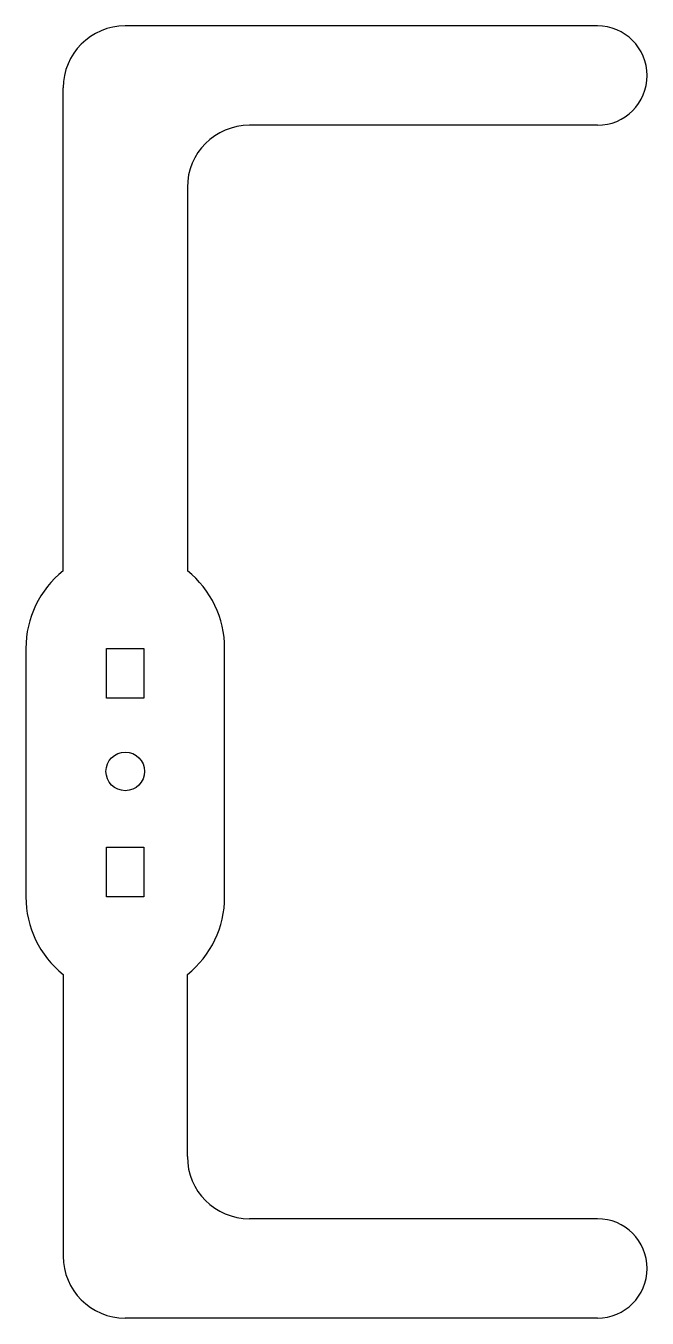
# Model space of a CAD drawing. Header units: millimetres. Extents: x -34 to 16, y -44 to 60.
import ezdxf

# ---------------------------------------------------------------- set-up
doc = ezdxf.new("R2010")
doc.units = ezdxf.units.MM
doc.layers.add('Shape2DView012', color=7, linetype='CONTINUOUS')

msp = doc.modelspace()

# ---------------------------------------------------------------- linework, layer by layer
at = {"layer": 'Shape2DView012'}
for p, q in [((12.3, 60), (-25.7, 60)), ((-30.7, 16.145), (-30.7, 55)), ((12.3, 52), (-15.7, 52)), ((-20.7, 47), (-20.7, 16.145)), ((-33.7, 9.9), (-33.7, -10.1)), ((-27.2, 5.9), (-27.2, 9.9)), ((-27.2, 9.9), (-24.2, 9.9)), ((-24.2, 9.9), (-24.2, 5.9)), ((-17.7, -10.1), (-17.7, 9.9)), ((-24.2, 5.9), (-27.2, 5.9)), ((-27.2, -10.1), (-27.2, -6.1)), ((-27.2, -6.1), (-24.2, -6.1)), ((-24.2, -6.1), (-24.2, -10.1)), ((-24.2, -10.1), (-27.2, -10.1)), ((-30.7, -16.345), (-30.7, -39)), ((-20.7, -31), (-20.7, -16.345)), ((12.3, -36), (-15.7, -36)), ((12.3, -44), (-25.7, -44))]:
    msp.add_line(p, q, dxfattribs=at)
msp.add_circle((-25.7, 0), 1.55, dxfattribs=at)
for centre, radius, start, end in [((-25.7, 55), 5, 90, 180), ((12.3, 56), 4, -90, 90), ((-15.7, 47), 5, 90, 180), ((-25.7, 9.9), 8, 128.682, 180), ((-25.7, 9.9), 8, 0, 51.3178), ((-25.7, -10.1), 8, 180, -128.682), ((-25.7, -10.1), 8, -51.3178, 0), ((-15.7, -31), 5, 180, -90), ((12.3, -40), 4, -90, 90), ((-25.7, -39), 5, 180, -90)]:
    msp.add_arc(centre, radius, start, end, dxfattribs=at)

doc.saveas('drawing.dxf')
